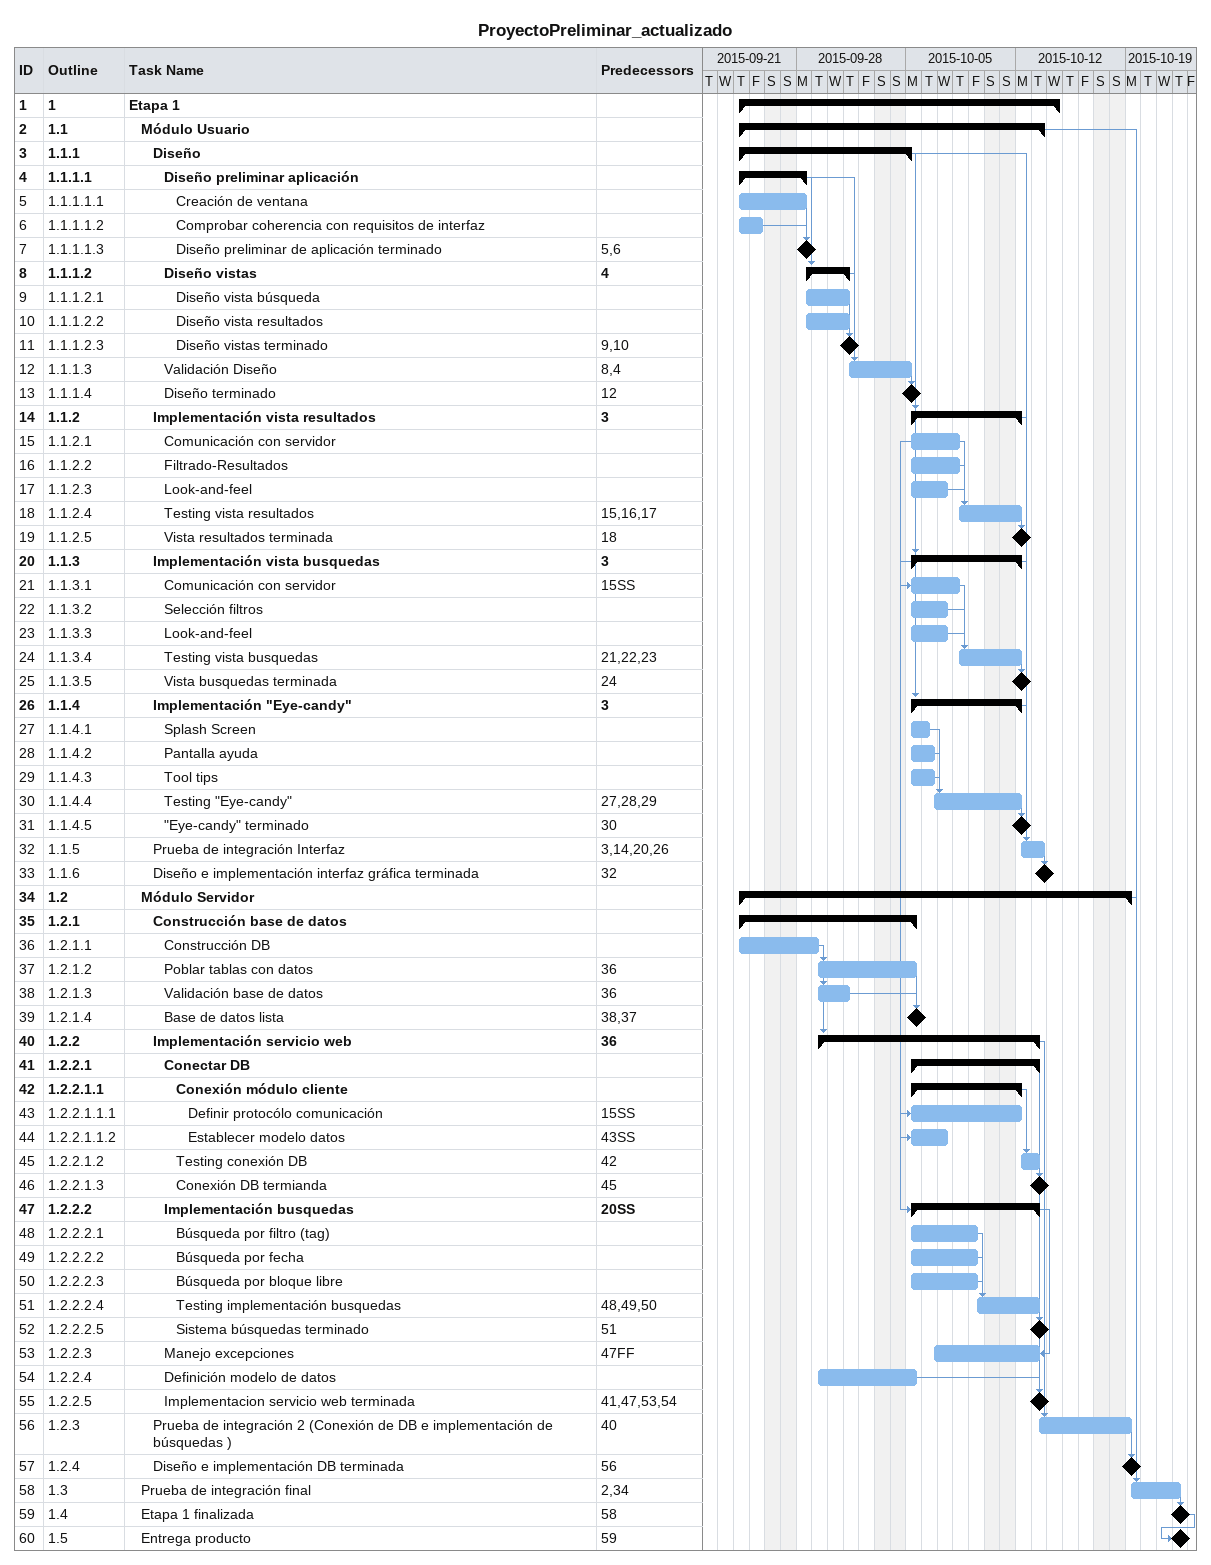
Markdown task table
ProyectoPreliminar_actualizado

| ID | WBS | Task | Start | Finish | Predecessors |
|---|---|---|---|---|---|
| 1 | 1 | **Etapa 1** | 2015-09-24 | 2015-10-14 |  |
| 2 | 1.1 | **Módulo Usuario** | 2015-09-24 | 2015-10-13 |  |
| 3 | 1.1.1 | **Diseño** | 2015-09-24 | 2015-10-05 |  |
| 4 | 1.1.1.1 | **Diseño preliminar aplicación** | 2015-09-24 | 2015-09-28 |  |
| 5 | 1.1.1.1.1 | Creación de ventana | 2015-09-24 | 2015-09-28 |  |
| 6 | 1.1.1.1.2 | Comprobar coherencia con requisitos de interfaz | 2015-09-24 | 2015-09-25 |  |
| 7 | 1.1.1.1.3 | Diseño preliminar de aplicación terminado (milestone) | 2015-09-28 | 2015-09-28 | 5, 6 |
| 8 | 1.1.1.2 | **Diseño vistas** | 2015-09-28 | 2015-10-01 | 4 |
| 9 | 1.1.1.2.1 | Diseño vista búsqueda | 2015-09-28 | 2015-10-01 |  |
| 10 | 1.1.1.2.2 | Diseño vista resultados | 2015-09-28 | 2015-10-01 |  |
| 11 | 1.1.1.2.3 | Diseño vistas terminado (milestone) | 2015-10-01 | 2015-10-01 | 9, 10 |
| 12 | 1.1.1.3 | Validación Diseño | 2015-10-01 | 2015-10-05 | 8, 4 |
| 13 | 1.1.1.4 | Diseño terminado (milestone) | 2015-10-05 | 2015-10-05 | 12 |
| 14 | 1.1.2 | **Implementación vista resultados** | 2015-10-05 | 2015-10-12 | 3 |
| 15 | 1.1.2.1 | Comunicación con servidor | 2015-10-05 | 2015-10-08 |  |
| 16 | 1.1.2.2 | Filtrado-Resultados | 2015-10-05 | 2015-10-08 |  |
| 17 | 1.1.2.3 | Look-and-feel | 2015-10-05 | 2015-10-07 |  |
| 18 | 1.1.2.4 | Testing vista resultados | 2015-10-08 | 2015-10-12 | 15, 16, 17 |
| 19 | 1.1.2.5 | Vista resultados terminada (milestone) | 2015-10-12 | 2015-10-12 | 18 |
| 20 | 1.1.3 | **Implementación vista busquedas** | 2015-10-05 | 2015-10-12 | 3 |
| 21 | 1.1.3.1 | Comunicación con servidor | 2015-10-05 | 2015-10-08 | 15SS |
| 22 | 1.1.3.2 | Selección filtros | 2015-10-05 | 2015-10-07 |  |
| 23 | 1.1.3.3 | Look-and-feel | 2015-10-05 | 2015-10-07 |  |
| 24 | 1.1.3.4 | Testing vista busquedas | 2015-10-08 | 2015-10-12 | 21, 22, 23 |
| 25 | 1.1.3.5 | Vista busquedas terminada (milestone) | 2015-10-12 | 2015-10-12 | 24 |
| 26 | 1.1.4 | **Implementación "Eye-candy"** | 2015-10-05 | 2015-10-12 | 3 |
| 27 | 1.1.4.1 | Splash Screen | 2015-10-05 | 2015-10-06 |  |
| 28 | 1.1.4.2 | Pantalla ayuda | 2015-10-05 | 2015-10-06 |  |
| 29 | 1.1.4.3 | Tool tips | 2015-10-05 | 2015-10-06 |  |
| 30 | 1.1.4.4 | Testing "Eye-candy" | 2015-10-06 | 2015-10-12 | 27, 28, 29 |
| 31 | 1.1.4.5 | "Eye-candy" terminado (milestone) | 2015-10-12 | 2015-10-12 | 30 |
| 32 | 1.1.5 | Prueba de integración Interfaz | 2015-10-12 | 2015-10-13 | 3, 14, 20, 26 |
| 33 | 1.1.6 | Diseño e implementación interfaz gráfica terminada (milestone) | 2015-10-13 | 2015-10-13 | 32 |
| 34 | 1.2 | **Módulo Servidor** | 2015-09-24 | 2015-10-19 |  |
| 35 | 1.2.1 | **Construcción base de datos** | 2015-09-24 | 2015-10-05 |  |
| 36 | 1.2.1.1 | Construcción DB | 2015-09-24 | 2015-09-29 |  |
| 37 | 1.2.1.2 | Poblar tablas con datos | 2015-09-29 | 2015-10-05 | 36 |
| 38 | 1.2.1.3 | Validación base de datos | 2015-09-29 | 2015-10-01 | 36 |
| 39 | 1.2.1.4 | Base de datos lista (milestone) | 2015-10-05 | 2015-10-05 | 38, 37 |
| 40 | 1.2.2 | **Implementación servicio web** | 2015-09-29 | 2015-10-13 | 36 |
| 41 | 1.2.2.1 | **Conectar DB** | 2015-10-05 | 2015-10-13 |  |
| 42 | 1.2.2.1.1 | **Conexión módulo cliente** | 2015-10-05 | 2015-10-12 |  |
| 43 | 1.2.2.1.1.1 | Definir protocólo comunicación | 2015-10-05 | 2015-10-12 | 15SS |
| 44 | 1.2.2.1.1.2 | Establecer modelo datos | 2015-10-05 | 2015-10-07 | 43SS |
| 45 | 1.2.2.1.2 | Testing conexión DB | 2015-10-12 | 2015-10-13 | 42 |
| 46 | 1.2.2.1.3 | Conexión DB termianda (milestone) | 2015-10-13 | 2015-10-13 | 45 |
| 47 | 1.2.2.2 | **Implementación busquedas** | 2015-10-05 | 2015-10-13 | 20SS |
| 48 | 1.2.2.2.1 | Búsqueda por filtro (tag) | 2015-10-05 | 2015-10-09 |  |
| 49 | 1.2.2.2.2 | Búsqueda por fecha | 2015-10-05 | 2015-10-09 |  |
| 50 | 1.2.2.2.3 | Búsqueda por bloque libre | 2015-10-05 | 2015-10-09 |  |
| 51 | 1.2.2.2.4 | Testing implementación busquedas | 2015-10-09 | 2015-10-13 | 48, 49, 50 |
| 52 | 1.2.2.2.5 | Sistema búsquedas terminado (milestone) | 2015-10-13 | 2015-10-13 | 51 |
| 53 | 1.2.2.3 | Manejo excepciones | 2015-10-06 | 2015-10-13 | 47FF |
| 54 | 1.2.2.4 | Definición modelo de datos | 2015-09-29 | 2015-10-05 |  |
| 55 | 1.2.2.5 | Implementacion servicio web terminada (milestone) | 2015-10-13 | 2015-10-13 | 41, 47, 53, 54 |
| 56 | 1.2.3 | Prueba de integración 2 (Conexión de DB e implementación de búsquedas ) | 2015-10-13 | 2015-10-19 | 40 |
| 57 | 1.2.4 | Diseño e implementación DB terminada (milestone) | 2015-10-19 | 2015-10-19 | 56 |
| 58 | 1.3 | Prueba de integración final | 2015-10-19 | 2015-10-22 | 2, 34 |
| 59 | 1.4 | Etapa 1 finalizada (milestone) | 2015-10-22 | 2015-10-22 | 58 |
| 60 | 1.5 | Entrega producto (milestone) | 2015-10-22 | 2015-10-22 | 59 |
